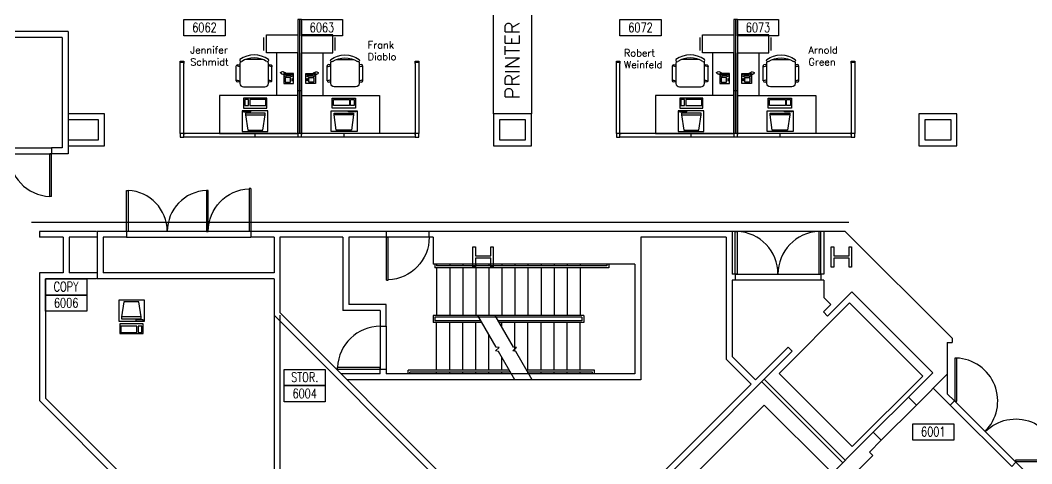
# Model space of a CAD drawing. Header units: millimetres. Extents: x 489553472 to 489553809, y 110504095 to 110504426.
# Drawn here: x 489553631.5 to 489553716.7, y 110504331.7 to 110504369.1 of the extents above; entities that cross this region are included whole.
import ezdxf
from ezdxf.enums import TextEntityAlignment as Align

# ---------------------------------------------------------------- set-up
doc = ezdxf.new("R2010")
doc.units = ezdxf.units.MM
for name, color, linetype in [('CHAIRS', 4, 'Continuous'), ('CPU', 6, 'Continuous'), ('E-B-CORE', 30, 'Continuous'), ('E-B-ELEV', 112, 'Continuous'), ('E-B-FURR', 6, 'Continuous'), ('E-C-HEAD', 5, 'Continuous'), ('E-F-DOOR', 3, 'Continuous'), ('E-F-STAIR', 8, 'Continuous'), ('E-S-COLM', 8, 'Continuous'), ('EMPLOYEE', 1, 'Continuous'), ('FURNITURE', 3, 'Continuous'), ('IDOORE', 2, 'Continuous'), ('PANELS_201', 6, 'Continuous'), ('PHONES', 4, 'Continuous'), ('PRINTER_ISLAND', 7, 'Continuous'), ('RMNUM', 40, 'Continuous')]:
    doc.layers.add(name, color=color, linetype=linetype)
doc.styles.add('ARCHITXT', font='simplex.shx')
doc.styles.add('ROMANS', font='romans', dxfattribs={"width": 0.75, "height": 8})

# ---------------------------------------------------------------- blocks, each defined once
blk = doc.blocks.new('DR-36')
for p, q in [((0, 36), (0, 0)), ((0, 36), (1.5, 36)), ((1.5, 36), (1.5, 0)), ((0, 0), (1.5, 0))]:
    blk.add_line(p, q)
blk.add_arc((0, 0), 36, 0, 87.61406)
blk = doc.blocks.new('DR-69P')
for points in [[(1.5, 0), (0, 0), (0, 34.5), (1.5, 34.5)], [(67.5, 0), (69, 0), (69, 34.5), (67.5, 34.5)]]:
    blk.add_lwpolyline(points, close=True)
for centre, start, end in [((0, 0), 0, 87.51045), ((69, 0), 92.48955, 180)]:
    blk.add_arc(centre, 34.5, start, end)
blk = doc.blocks.new('DOOR')
for p, q in [((23.430248, -26.001126), (23.430248, -62.225809)), ((25.177282, -26.001126), (23.430248, -26.001126)), ((25.177282, -62.225809), (25.177282, -26.001126)), ((23.902282, -62.225809), (25.177282, -62.225809))]:
    blk.add_line(p, q)
blk.add_arc((25.177282, -26.001126), 36.224684, 135, 267.984193)
blk = doc.blocks.new('DR-72P')
for points in [[(1.5, 0), (0, 0), (0, 36), (1.5, 36)], [(70.5, 0), (72, 0), (72, 36), (70.5, 36)]]:
    blk.add_lwpolyline(points, close=True)
for centre, start, end in [((0, 0), 0, 87.61406), ((72, 0), 92.38594, 180)]:
    blk.add_arc(centre, 36, start, end)
blk = doc.blocks.new('RMNUM')
at = {"layer": 'RMNUM'}
blk.add_lwpolyline([(-16.33354, 6.674702), (18.388073, 6.674702), (18.388073, -6.982766), (-16.33354, -6.982766), (-16.33354, 6.674702)], dxfattribs=at)
at = {"layer": 'RMNUM', "style": 'ROMANS', "width": 0.75}
blk.add_attdef('NUMBER', text='', height=8, dxfattribs=at).set_placement((1.027267, 0.114097), align=Align.MIDDLE_CENTER)
blk = doc.blocks.new('CHAIR7')
for p, q in [((0, 9), (0, -9)), ((20, 12), (3, 12)), ((5.12, 15.04), (17.88, 15.04)), ((23, -7.44), (23, 7.44)), ((3, -12), (20, -12)), ((5.12, -15), (17.88, -15))]:
    blk.add_line(p, q)
for centre, radius, start, end in [((3, 9), 3, 90, 180), ((5.56, 13.54), 1.56, 73.7398, 286.2602), ((17.44, 13.54), 1.56, 253.7398, 106.2602), ((20, 9), 3, 62.41556, 90), ((22.34, 11.12), 1.1, 53.30994, 212.02741), ((4.82, 0), 19.64, 327.57575, 32.42425), ((7, 0), 20, 323.1301, 36.8699), ((3, -9), 3, 180, 270), ((5.56, -13.5), 1.56, 73.7398, 286.2602), ((17.44, -13.5), 1.56, 253.7398, 106.2602), ((20, -9), 3, 270, 297.58444), ((22.34, -11.12), 1.1, 147.97259, 306.69006)]:
    blk.add_arc(centre, radius, start, end)
blk = doc.blocks.new('DESK2')
for p, q in [((33, 0), (-33, 0)), ((-33, 0), (-33, -68)), ((33, -32), (33, 0)), ((-33, -32), (33, -32)), ((-15, -68), (-15, -32)), ((-33, -68), (-15, -68))]:
    blk.add_line(p, q)
blk = doc.blocks.new('RECTANG')
for p, q in [((1, 1), (0, 1)), ((0, 1), (0, 0)), ((1, 0), (1, 1)), ((0, 0), (1, 0))]:
    blk.add_line(p, q)
blk = doc.blocks.new('FNPHONE')
for p, q in [((-9.1, 0.22), (-9.7, 0.02)), ((-8.9, 0.62), (-9.5, 0.42)), ((-8.7, 1.02), (-9.3, 0.82)), ((-8.5, 1.42), (-9.1, 1.22)), ((-8.3, 1.82), (-8.9, 1.62)), ((-7.14, 0.56), (-7.5, -0.58)), ((-7.29, 6.54), (-7.29, 1.54)), ((-6.29, 6.54), (-6.29, 1.54)), ((-3.87, 4.85), (-3.87, 4.85)), ((-3.87, 3.91), (-3.87, 3.91)), ((-3.87, 2.97), (-3.87, 2.97)), ((-3.87, 2.03), (-3.87, 2.03)), ((-2.94, 4.85), (-2.94, 4.85)), ((-2.94, 3.91), (-2.94, 3.91)), ((-2.94, 2.97), (-2.94, 2.97)), ((-2.94, 2.03), (-2.94, 2.03)), ((-2, 4.85), (-2, 4.85)), ((-2, 3.91), (-2, 3.91)), ((-2, 2.97), (-2, 2.97)), ((-2, 2.03), (-2, 2.03)), ((-9.3, -0.18), (-9.9, -0.38)), ((-9.3, -0.58), (-9.9, -0.78)), ((-9.3, -0.98), (-9.9, -1.18)), ((-9.3, -1.38), (-9.9, -1.58)), ((-9.1, -1.78), (-9.7, -1.98)), ((-8.9, -2.18), (-9.5, -2.38)), ((-8.43, -2.46), (-9.03, -2.66)), ((-7.9, -1.98), (-8.5, -2.18)), ((-7.7, -1.58), (-8.3, -1.78)), ((-7.5, -1.18), (-8.1, -1.38)), ((-7.3, -0.78), (-7.9, -0.98))]:
    blk.add_line(p, q)
for centre, start, end in [((-6.79, 6.54), 298.49146, 241.50854), ((-6.79, 1.54), 118.49146, 61.50854)]:
    blk.add_arc(centre, 1.05, start, end)
for p, xscale, yscale, zscale in [((-8.21, 0), 8.20528234483245, 8.104073169521023, 8.20528234483245), ((-4.81, 1.25), 3.75, 4.375, 3.75), ((-4.03, 6.72), 2.03125, 0.46875, 2.03125)]:
    blk.add_blockref('RECTANG', p, dxfattribs=dict(xscale=xscale, yscale=yscale, zscale=zscale))
blk = doc.blocks.new('IBMAT', base_point=(61, 306))
for p, q in [((75, 307), (75, 306)), ((81, 307), (75, 307)), ((81, 306), (81, 307))]:
    blk.add_line(p, q)
at = {"xscale": 21, "yscale": 17, "zscale": 21}
blk.add_blockref('RECTANG', (61, 306), dxfattribs=at)
blk = doc.blocks.new('KEYBOARD', base_point=(60, 294))
for p, xscale, yscale, zscale in [((60, 294), 19, 8, 19), ((61, 295), 13, 5, 13), ((75, 295), 3, 5, 3)]:
    blk.add_blockref('RECTANG', p, dxfattribs=dict(xscale=xscale, yscale=yscale, zscale=zscale))
blk = doc.blocks.new('COMPUTER')
for p, q in [((-6.64, 16.23), (-8.5, 3.5)), ((6.08, 16.23), (-6.64, 16.23)), ((8, 3.5), (6.08, 16.23)), ((-8.5, 3.5), (-8.5, 2.04)), ((8, 3.5), (-8.5, 3.5)), ((-8.5, 2.04), (8, 2.04)), ((8, 2.04), (8, 3.5))]:
    blk.add_line(p, q)
at = {"xscale": 1.033846153846154, "yscale": 1.033846153846154, "zscale": 1.033846153846154}
for name, p in [('IBMAT', (-10.86, 0)), ('KEYBOARD', (-10.05, -10.5))]:
    blk.add_blockref(name, p, dxfattribs=at)
blk = doc.blocks.new('FC15X27A')
for p, q in [((7.53125, 0), (-7.53125, 0)), ((-7.53125, 0), (-7.53125, -26.5)), ((7.53125, -26.5), (7.53125, 0)), ((-7.53125, -26.5), (7.53125, -26.5)), ((-5.53125, -28.5), (5.53125, -28.5))]:
    blk.add_line(p, q)

msp = doc.modelspace()

# ---------------------------------------------------------------- linework, layer by layer
msp.add_line((489553633.5997519, 110504343.8696724), (489553633.5997519, 110504343.8696724))
at = {"layer": 'E-B-CORE'}
for p, q in [((489553635.5061564, 110504368.1370992), (489553601.3061564, 110504368.1370992)), ((489553635.5061564, 110504368.1370992), (489553635.5061564, 110504357.8370992)), ((489553635.0061564, 110504367.6370992), (489553625.3061564, 110504367.6370992)), ((489553635.0061564, 110504367.6370992), (489553635.0061564, 110504358.3370992)), ((489553638.0561564, 110504360.6981165), (489553635.5061564, 110504360.6981165)), ((489553638.0561564, 110504358.9981165), (489553638.0561564, 110504360.6981165)), ((489553635.5061564, 110504358.9981165), (489553638.0561564, 110504358.9981165)), ((489553635.0061564, 110504358.3370992), (489553634.1061563, 110504358.3370992)), ((489553634.1061563, 110504358.3370992), (489553634.1061563, 110504357.8370992)), ((489553635.5061564, 110504357.8370992), (489553634.1061563, 110504357.8370992)), ((489553637.9561564, 110504351.2981165), (489553637.9561564, 110504347.2981165)), ((489553640.4061564, 110504351.2981165), (489553637.9561564, 110504351.2981165)), ((489553640.4061564, 110504351.2981165), (489553640.4061564, 110504350.7981165)), ((489553653.3561563, 110504351.2981165), (489553650.9061564, 110504351.2981165)), ((489553650.9061564, 110504351.2981165), (489553650.9061564, 110504350.7981165)), ((489553662.3311564, 110504351.2981165), (489553653.3561563, 110504351.2981165)), ((489553662.3311564, 110504350.7981165), (489553662.3311564, 110504351.2981165)), ((489553691.4576391, 110504351.2981165), (489553665.9311564, 110504351.2981165)), ((489553665.9311564, 110504350.7981165), (489553665.9311564, 110504351.2981165)), ((489553691.4576391, 110504351.2981165), (489553691.4576391, 110504347.6981165)), ((489553700.9889679, 110504351.2981165), (489553699.1951391, 110504351.2981165)), ((489553699.1951391, 110504351.2981165), (489553699.1951391, 110504347.6981165)), ((489553709.9951391, 110504342.2919453), (489553700.9889679, 110504351.2981165)), ((489553638.4561564, 110504350.7981165), (489553638.4561564, 110504347.7981165)), ((489553640.4061564, 110504350.7981165), (489553638.4561564, 110504350.7981165)), ((489553652.8561563, 110504350.7981165), (489553650.9061564, 110504350.7981165)), ((489553652.8561563, 110504350.7981165), (489553652.8561563, 110504347.7981165)), ((489553658.6561564, 110504350.7981165), (489553653.3561563, 110504350.7981165)), ((489553653.3561563, 110504350.7981165), (489553653.3561563, 110504344.4481165)), ((489553658.6561564, 110504350.7981165), (489553658.6561564, 110504344.6370992)), ((489553659.1561564, 110504350.7981165), (489553659.1561564, 110504345.1370992)), ((489553662.3311564, 110504350.7981165), (489553659.1561564, 110504350.7981165)), ((489553666.2561564, 110504350.7981165), (489553665.9311564, 110504350.7981165)), ((489553666.2561564, 110504350.7981165), (489553666.2561564, 110504348.5370992)), ((489553683.7576391, 110504350.7981165), (489553683.7576391, 110504338.7981165)), ((489553690.9576391, 110504350.7981165), (489553683.7576391, 110504350.7981165)), ((489553690.9576391, 110504350.7981165), (489553690.9576391, 110504340.5400111)), ((489553683.2576391, 110504348.5370992), (489553666.2561564, 110504348.5370992)), ((489553683.2576391, 110504348.5370992), (489553683.2576391, 110504339.2981165)), ((489553652.8561563, 110504347.7981165), (489553638.4561564, 110504347.7981165)), ((489553691.7263891, 110504347.6981165), (489553691.4576391, 110504347.6981165)), ((489553691.7263891, 110504347.6981165), (489553691.7263891, 110504347.1981165)), ((489553699.1951391, 110504347.6981165), (489553698.9263891, 110504347.6981165)), ((489553698.9263891, 110504347.6981165), (489553698.9263891, 110504347.1981165)), ((489553652.8561563, 110504347.2981165), (489553637.9561564, 110504347.2981165)), ((489553652.8561563, 110504347.2981165), (489553652.8561563, 110504344.2410097)), ((489553691.4576391, 110504347.1981165), (489553691.4576391, 110504340.7471179)), ((489553691.7263891, 110504347.1981165), (489553691.4576391, 110504347.1981165)), ((489553699.1951391, 110504347.1981165), (489553698.9263891, 110504347.1981165)), ((489553699.1951391, 110504347.1981165), (489553699.1951391, 110504345.7375399)), ((489553699.5034422, 110504344.1606355), (489553701.5519564, 110504346.2091497)), ((489553701.5519564, 110504346.2091497), (489553708.3755369, 110504339.3855693)), ((489553662.3090233, 110504345.1370992), (489553659.1561564, 110504345.1370992)), ((489553662.3090233, 110504343.2981165), (489553662.3090233, 110504345.1370992)), ((489553699.1498888, 110504344.5141889), (489553699.7841895, 110504345.1484896)), ((489553699.1951391, 110504345.7375399), (489553699.7841895, 110504345.1484896)), ((489553668.0600669, 110504329.0370992), (489553652.8561563, 110504344.2410097)), ((489553668.2671736, 110504329.5370992), (489553653.3561563, 110504344.4481165)), ((489553661.8090233, 110504344.6370992), (489553658.6561564, 110504344.6370992)), ((489553661.8090233, 110504344.6370992), (489553661.8090233, 110504343.2981165)), ((489553699.5034422, 110504344.1606355), (489553699.1498888, 110504344.5141889)), ((489553661.8090233, 110504343.2981165), (489553662.3090233, 110504343.2981165)), ((489553709.5951391, 110504341.9258195), (489553709.9951391, 110504341.9258195)), ((489553709.5951391, 110504341.9258195), (489553709.5951391, 110504337.6063618)), ((489553709.9951391, 110504342.2919453), (489553709.9951391, 110504341.9258195)), ((489553686.5847367, 110504331.24193), (489553696.5335937, 110504341.1907871)), ((489553691.4576391, 110504340.7471179), (489553693.4202284, 110504338.7845285)), ((489553693.4202284, 110504338.7845285), (489553696.1800404, 110504341.5443405)), ((489553696.5335937, 110504341.1907871), (489553696.1800404, 110504341.5443405)), ((489553690.9576391, 110504340.5400111), (489553693.0666749, 110504338.4309751)), ((489553661.8090233, 110504339.2981165), (489553658.5061564, 110504339.2981165)), ((489553661.8090233, 110504339.2981165), (489553661.8090233, 110504339.6981165)), ((489553661.8090233, 110504339.6981165), (489553662.3090233, 110504339.6981165)), ((489553662.3090233, 110504339.6981165), (489553662.3090233, 110504339.2981165)), ((489553683.2576391, 110504339.2981165), (489553662.3090233, 110504339.2981165)), ((489553706.3270227, 110504337.3370551), (489553708.3755369, 110504339.3855693)), ((489553706.9987741, 110504336.6653037), (489553709.5951391, 110504339.2616687)), ((489553683.7576391, 110504338.7981165), (489553659.0061564, 110504338.7981165)), ((489553684.1727991, 110504329.5370992), (489553693.0666749, 110504338.4309751)), ((489553706.3270227, 110504337.3370551), (489553706.9987741, 110504336.6653037)), ((489553708.4139323, 110504338.0804618), (489553709.8393012, 110504336.6554079)), ((489553709.5951391, 110504337.6063618), (489553710.1928546, 110504337.0089613)), ((489553709.8393012, 110504336.6554079), (489553710.1928546, 110504337.0089613)), ((489553698.426049, 110504329.4360814), (489553703.3571742, 110504334.3672066)), ((489553703.3571742, 110504334.3672066), (489553704.0289255, 110504333.6954552)), ((489553703.0301373, 110504332.6966669), (489553704.0289255, 110504333.6954552)), ((489553700.3794315, 110504329.4802756), (489553703.31298, 110504332.4138241)), ((489553703.0301373, 110504332.6966669), (489553703.31298, 110504332.4138241)), ((489553715.0235799, 110504331.4913934), (489553715.3771333, 110504331.8449468)), ((489553715.9852958, 110504331.2370992), (489553715.3771333, 110504331.8449468))]:
    msp.add_line(p, q, dxfattribs=at)
for points in [[(489553638.5561564, 110504361.1981165), (489553635.5061564, 110504361.1981165)], [(489553635.5061564, 110504358.4981165), (489553638.5561564, 110504358.4981165), (489553638.5561564, 110504361.1981165)]]:
    msp.add_lwpolyline(points, dxfattribs=at)
at = {"layer": 'E-B-ELEV'}
for p, q in [((489553700.7855456, 110504331.795578), (489553693.9619651, 110504338.6191584)), ((489553700.9976776, 110504332.00771), (489553694.1740972, 110504338.8312905))]:
    msp.add_line(p, q, dxfattribs=at)
for points in [[(489553695.4235557, 110504339.3267857), (489553701.5873117, 110504333.1630296), (489553707.5270087, 110504339.1027266), (489553701.3632526, 110504345.2664826)], [(489553688.2345105, 110504330.723527), (489553694.1742074, 110504336.6632239), (489553699.6308568, 110504331.2065747), (489553693.6911598, 110504325.2668777)]]:
    msp.add_lwpolyline(points, close=True, dxfattribs=at)
at = {"layer": 'E-B-FURR'}
for p, q in [((489553637.8951391, 110504351.2981165), (489553633.0951391, 110504351.2981165)), ((489553633.0951391, 110504351.2981165), (489553633.0951391, 110504350.7981165)), ((489553635.0951391, 110504350.7981165), (489553633.0951391, 110504350.7981165)), ((489553635.0951391, 110504350.7981165), (489553635.0951391, 110504347.7981165)), ((489553635.5951391, 110504350.7981165), (489553635.5951391, 110504347.7981165)), ((489553637.8951391, 110504350.7981165), (489553635.5951391, 110504350.7981165)), ((489553635.0951391, 110504347.7981165), (489553633.0951391, 110504347.7981165)), ((489553633.0951391, 110504347.7981165), (489553633.0951391, 110504337.0388357)), ((489553637.8951391, 110504347.7981165), (489553635.5951391, 110504347.7981165)), ((489553637.8951391, 110504347.2981165), (489553633.5951391, 110504347.2981165)), ((489553633.5951391, 110504347.2981165), (489553633.5951391, 110504337.2459425)), ((489553652.8561563, 110504344.2410097), (489553652.8561563, 110504323.7981165)), ((489553653.3561563, 110504344.2410097), (489553653.3561563, 110504323.2981165)), ((489553633.0951391, 110504337.0388357), (489553643.7490172, 110504326.3849575)), ((489553633.5951391, 110504337.2459425), (489553644.103693, 110504326.7373886))]:
    msp.add_line(p, q, dxfattribs=at)
for points in [[(489553674.5561564, 110504361.1981165), (489553671.3561563, 110504361.1981165), (489553671.3561563, 110504358.4981165), (489553674.5561564, 110504358.4981165)], [(489553674.0561564, 110504360.6981165), (489553671.8561563, 110504360.6981165), (489553671.8561563, 110504358.9981165), (489553674.0561564, 110504358.9981165)], [(489553710.4081486, 110504361.1981165), (489553707.2081486, 110504361.1981165), (489553707.2081486, 110504358.4981165), (489553710.4081486, 110504358.4981165)], [(489553709.9081486, 110504360.6981165), (489553707.7081486, 110504360.6981165), (489553707.7081486, 110504358.9981165), (489553709.9081486, 110504358.9981165)]]:
    msp.add_lwpolyline(points, close=True, dxfattribs=at)
at = {"layer": 'E-C-HEAD'}
for p, q in [((489553630.5061564, 110504358.3370992), (489553634.1061563, 110504358.3370992)), ((489553630.5061564, 110504357.8370992), (489553634.1061563, 110504357.8370992)), ((489553701.2996281, 110504352.0481165), (489553632.4061564, 110504352.0481165)), ((489553650.9061564, 110504351.2981165), (489553640.4061564, 110504351.2981165)), ((489553665.9311564, 110504351.2981165), (489553662.3311564, 110504351.2981165)), ((489553699.1951391, 110504351.2981165), (489553691.4576391, 110504351.2981165)), ((489553640.4061564, 110504350.7981165), (489553650.9061564, 110504350.7981165)), ((489553665.9311564, 110504350.7981165), (489553662.3311564, 110504350.7981165)), ((489553691.7263891, 110504347.6981165), (489553698.9263891, 110504347.6981165)), ((489553698.9263891, 110504347.1981165), (489553691.7263891, 110504347.1981165)), ((489553661.8090233, 110504343.2981165), (489553661.8090233, 110504339.6981165)), ((489553662.3090233, 110504343.2981165), (489553662.3090233, 110504339.6981165)), ((489553703.3571742, 110504334.3672066), (489553706.3270227, 110504337.3370551)), ((489553704.0289255, 110504333.6954552), (489553706.9987741, 110504336.6653037)), ((489553715.0239159, 110504331.4910566), (489553709.8500843, 110504336.6655182)), ((489553715.3774693, 110504331.84461), (489553710.2036377, 110504337.0190716))]:
    msp.add_line(p, q, dxfattribs=at)
at = {"layer": 'E-F-STAIR'}
for p, q in [((489553666.4061564, 110504348.5370992), (489553666.4061564, 110504348.2370992)), ((489553666.5561564, 110504348.5370992), (489553666.5561564, 110504348.3870992)), ((489553667.6561564, 110504348.5370992), (489553667.6561564, 110504348.3870992)), ((489553668.7561564, 110504348.5370992), (489553668.7561564, 110504348.3870992)), ((489553669.8561563, 110504348.5370992), (489553669.8561563, 110504348.3870992)), ((489553670.9561564, 110504348.5370992), (489553670.9561564, 110504348.3870992)), ((489553672.0561564, 110504348.5370992), (489553672.0561564, 110504348.3870992)), ((489553673.1561564, 110504348.5370992), (489553673.1561564, 110504348.3870992)), ((489553674.2561564, 110504348.5370992), (489553674.2561564, 110504348.3870992)), ((489553675.3561563, 110504348.5370992), (489553675.3561563, 110504348.3870992)), ((489553676.4561564, 110504348.5370992), (489553676.4561564, 110504348.3870992)), ((489553677.5561564, 110504348.5370992), (489553677.5561564, 110504348.3870992)), ((489553678.6561564, 110504348.5370992), (489553678.6561564, 110504348.3870992)), ((489553680.9061564, 110504348.5370992), (489553680.9061564, 110504348.3870992)), ((489553681.0561564, 110504348.5370992), (489553681.0561564, 110504348.2370992)), ((489553681.0561564, 110504348.2370992), (489553666.4061564, 110504348.2370992)), ((489553680.9061564, 110504348.3870992), (489553666.5561564, 110504348.3870992)), ((489553666.5561564, 110504348.2370992), (489553666.5561564, 110504344.2176079)), ((489553667.6561564, 110504348.2370992), (489553667.6561564, 110504344.2176079)), ((489553668.7561564, 110504348.2370992), (489553668.7561564, 110504344.2176079)), ((489553669.8561563, 110504348.2370992), (489553669.8561563, 110504344.2176079)), ((489553670.9561564, 110504348.2370992), (489553670.9561564, 110504344.2176079)), ((489553672.0561564, 110504348.2370992), (489553672.0561564, 110504344.2176079)), ((489553673.1561564, 110504348.2370992), (489553673.1561564, 110504344.2176079)), ((489553674.2561564, 110504348.2370992), (489553674.2561564, 110504344.2176079)), ((489553675.3561563, 110504348.2370992), (489553675.3561563, 110504344.2176079)), ((489553676.4561564, 110504348.2370992), (489553676.4561564, 110504344.2176079)), ((489553677.5561564, 110504348.2370992), (489553677.5561564, 110504344.2176079)), ((489553678.6561564, 110504348.2370992), (489553678.6561564, 110504344.2176079)), ((489553678.9561564, 110504344.2176079), (489553666.2561564, 110504344.2176079)), ((489553666.2561564, 110504344.2176079), (489553666.2561564, 110504343.6176079)), ((489553678.9561564, 110504344.2176079), (489553678.9561564, 110504343.6176079)), ((489553670.3663704, 110504343.6176079), (489553666.2561564, 110504343.6176079)), ((489553678.8061564, 110504344.0676079), (489553666.4061564, 110504344.0676079)), ((489553666.4061564, 110504344.0676079), (489553666.4061564, 110504343.7676079)), ((489553670.2797679, 110504343.7676079), (489553666.4061564, 110504343.7676079)), ((489553666.5561564, 110504339.5981165), (489553666.5561564, 110504343.6176079)), ((489553667.6561564, 110504339.5981165), (489553667.6561564, 110504343.6176079)), ((489553668.7561564, 110504339.5981165), (489553668.7561564, 110504343.6176079)), ((489553669.8561563, 110504339.5981165), (489553669.8561563, 110504343.6176079)), ((489553678.8061564, 110504343.7676079), (489553671.7435555, 110504343.7676079)), ((489553678.9561564, 110504343.6176079), (489553671.830158, 110504343.6176079)), ((489553672.0561564, 110504343.2261672), (489553672.0561564, 110504343.6176079)), ((489553673.1561564, 110504341.1951024), (489553673.1561564, 110504343.6176079)), ((489553674.2561564, 110504339.5981165), (489553674.2561564, 110504343.6176079)), ((489553675.3561563, 110504339.5981165), (489553675.3561563, 110504343.6176079)), ((489553676.4561564, 110504339.5981165), (489553676.4561564, 110504343.6176079)), ((489553677.5561564, 110504339.5981165), (489553677.5561564, 110504343.6176079)), ((489553678.6561564, 110504339.5981165), (489553678.6561564, 110504343.6176079)), ((489553678.8061564, 110504344.0676079), (489553678.8061564, 110504343.7676079)), ((489553670.9561564, 110504339.5981165), (489553670.9561564, 110504342.5960686)), ((489553672.0561564, 110504339.5981165), (489553672.0561564, 110504340.6908127)), ((489553672.6870248, 110504339.5981165), (489553664.1561564, 110504339.5981165)), ((489553664.1561564, 110504339.2981165), (489553664.1561564, 110504339.5981165)), ((489553672.7736274, 110504339.4481165), (489553664.3061564, 110504339.4481165)), ((489553664.3061564, 110504339.2981165), (489553664.3061564, 110504339.4481165)), ((489553666.5561564, 110504339.2981165), (489553666.5561564, 110504339.4481165)), ((489553667.6561564, 110504339.2981165), (489553667.6561564, 110504339.4481165)), ((489553668.7561564, 110504339.2981165), (489553668.7561564, 110504339.4481165)), ((489553669.8561563, 110504339.2981165), (489553669.8561563, 110504339.4481165)), ((489553670.9561564, 110504339.2981165), (489553670.9561564, 110504339.4481165)), ((489553672.0561564, 110504339.2981165), (489553672.0561564, 110504339.4481165)), ((489553679.8561563, 110504339.5981165), (489553674.1508124, 110504339.5981165)), ((489553679.7061564, 110504339.4481165), (489553674.237415, 110504339.4481165)), ((489553674.2561564, 110504339.2981165), (489553674.2561564, 110504339.4481165)), ((489553675.3561563, 110504339.2981165), (489553675.3561563, 110504339.4481165)), ((489553676.4561564, 110504339.2981165), (489553676.4561564, 110504339.4481165)), ((489553677.5561564, 110504339.2981165), (489553677.5561564, 110504339.4481165)), ((489553678.6561564, 110504339.2981165), (489553678.6561564, 110504339.4481165)), ((489553679.7061564, 110504339.2981165), (489553679.7061564, 110504339.4481165)), ((489553679.8561563, 110504339.2981165), (489553679.8561563, 110504339.5981165))]:
    msp.add_line(p, q, dxfattribs=at)
for points in [[(489553673.148905, 110504338.7981165), (489553671.7709798, 110504341.1847531), (489553671.521042, 110504341.217658), (489553671.8138623, 110504341.5104783), (489553671.5639246, 110504341.5433832), (489553670.0199603, 110504344.2176079)], [(489553674.6126926, 110504338.7981165), (489553673.2347674, 110504341.1847531), (489553672.9848295, 110504341.217658), (489553673.2776499, 110504341.5104783), (489553673.0277121, 110504341.5433832), (489553671.4837478, 110504344.2176079)]]:
    msp.add_lwpolyline(points, dxfattribs=at)
at = {"layer": 'E-S-COLM'}
for points in [[(489553671.1217833, 110504349.992078), (489553671.3217833, 110504349.992078), (489553671.3217833, 110504348.292078), (489553671.1217833, 110504348.292078), (489553671.1217833, 110504349.042078), (489553669.8217833, 110504349.042078), (489553669.8217833, 110504348.292078), (489553669.6217833, 110504348.292078), (489553669.6217833, 110504349.992078), (489553669.8217833, 110504349.992078), (489553669.8217833, 110504349.242078), (489553671.1217833, 110504349.242078)], [(489553701.321954, 110504349.992078), (489553701.5219539, 110504349.992078), (489553701.5219539, 110504348.292078), (489553701.321954, 110504348.292078), (489553701.321954, 110504349.042078), (489553700.0219539, 110504349.042078), (489553700.0219539, 110504348.292078), (489553699.821954, 110504348.292078), (489553699.821954, 110504349.992078), (489553700.0219539, 110504349.992078), (489553700.0219539, 110504349.242078), (489553701.321954, 110504349.242078)]]:
    msp.add_lwpolyline(points, close=True, dxfattribs=at)
at = {"layer": 'PANELS_201', "linetype": 'Continuous'}
for points in [[(489553655.1561564, 110504369.0369671), (489553655.1561564, 110504369.1369671), (489553654.8561563, 110504369.1369671), (489553654.8561563, 110504369.0369671)], [(489553654.8561563, 110504369.0369671), (489553654.8561563, 110504363.2369671)], [(489553655.0061564, 110504369.1369671), (489553655.0061564, 110504363.1369671)], [(489553655.1561564, 110504369.0369671), (489553655.1561564, 110504363.2369671)], [(489553691.9061564, 110504369.0369671), (489553691.9061564, 110504369.1369671), (489553691.6061563, 110504369.1369671), (489553691.6061563, 110504369.0369671)], [(489553691.6061563, 110504369.0369671), (489553691.6061563, 110504363.2369671)], [(489553691.7561564, 110504369.1369671), (489553691.7561564, 110504363.1369671)], [(489553691.9061564, 110504369.0369671), (489553691.9061564, 110504363.2369671)], [(489553644.9561564, 110504365.4369671), (489553644.9561564, 110504365.5369671), (489553644.9561564, 110504365.6369671), (489553645.2561564, 110504365.6369671), (489553645.2561564, 110504365.4369671)], [(489553645.2561564, 110504365.5369671), (489553644.9561564, 110504365.5369671)], [(489553664.7561564, 110504365.4369671), (489553664.7561564, 110504365.5369671), (489553664.7561564, 110504365.6369671), (489553665.0561564, 110504365.6369671), (489553665.0561564, 110504365.4369671)], [(489553665.0561564, 110504365.5369671), (489553664.7561564, 110504365.5369671)], [(489553681.7061564, 110504365.4369671), (489553681.7061564, 110504365.5369671), (489553681.7061564, 110504365.6369671), (489553682.0061564, 110504365.6369671), (489553682.0061564, 110504365.4369671)], [(489553682.0061564, 110504365.5369671), (489553681.7061564, 110504365.5369671)], [(489553701.5061564, 110504365.4369671), (489553701.5061564, 110504365.5369671), (489553701.5061564, 110504365.6369671), (489553701.8061564, 110504365.6369671), (489553701.8061564, 110504365.4369671)], [(489553701.8061564, 110504365.5369671), (489553701.5061564, 110504365.5369671)], [(489553644.9561564, 110504359.6369671), (489553644.9561564, 110504365.4369671)], [(489553645.2561564, 110504359.6369671), (489553645.2561564, 110504365.4369671)], [(489553664.7561564, 110504365.4369671), (489553664.7561564, 110504359.6369671)], [(489553665.0561564, 110504365.4369671), (489553665.0561564, 110504359.6369671)], [(489553681.7061564, 110504359.6369671), (489553681.7061564, 110504365.4369671)], [(489553682.0061564, 110504359.6369671), (489553682.0061564, 110504365.4369671)], [(489553701.5061564, 110504365.4369671), (489553701.5061564, 110504359.6369671)], [(489553701.8061564, 110504365.4369671), (489553701.8061564, 110504359.6369671)], [(489553654.8561563, 110504363.2369671), (489553654.8561563, 110504363.0369671)], [(489553655.1561564, 110504363.1369671), (489553654.8561563, 110504363.1369671)], [(489553654.8561563, 110504363.0369671), (489553654.8561563, 110504359.6369671)], [(489553655.0061564, 110504363.1369671), (489553655.0061564, 110504359.5369671)], [(489553655.1561564, 110504363.2369671), (489553655.1561564, 110504363.0369671)], [(489553655.1561564, 110504363.0369671), (489553655.1561564, 110504359.6369671)], [(489553691.6061563, 110504363.2369671), (489553691.6061563, 110504363.0369671)], [(489553691.9061564, 110504363.1369671), (489553691.6061563, 110504363.1369671)], [(489553691.6061563, 110504363.0369671), (489553691.6061563, 110504359.6369671)], [(489553691.7561564, 110504363.1369671), (489553691.7561564, 110504359.5369671)], [(489553691.9061564, 110504363.2369671), (489553691.9061564, 110504363.0369671)], [(489553691.9061564, 110504363.0369671), (489553691.9061564, 110504359.6369671)], [(489553645.2561564, 110504359.6369671), (489553645.2561564, 110504359.5369671), (489553644.9561564, 110504359.5369671), (489553644.9561564, 110504359.6369671)], [(489553644.9561564, 110504359.5369671), (489553644.9561564, 110504359.2369671), (489553645.2561564, 110504359.2369671)], [(489553645.3561563, 110504359.2369671), (489553645.2561564, 110504359.2369671), (489553645.2561564, 110504359.5369671), (489553645.3561563, 110504359.5369671)], [(489553651.1561564, 110504359.5369671), (489553645.3561563, 110504359.5369671)], [(489553651.3561563, 110504359.5369671), (489553651.1561564, 110504359.5369671)], [(489553651.2561564, 110504359.2369671), (489553651.2561564, 110504359.5369671)], [(489553654.7561564, 110504359.5369671), (489553651.3561563, 110504359.5369671)], [(489553654.7561564, 110504359.5369671), (489553654.8561563, 110504359.5369671), (489553654.8561563, 110504359.2369671), (489553654.7561564, 110504359.2369671)], [(489553655.1561564, 110504359.6369671), (489553655.1561564, 110504359.5369671), (489553654.8561563, 110504359.5369671), (489553654.8561563, 110504359.6369671)], [(489553655.2561564, 110504359.2369671), (489553655.1561564, 110504359.2369671), (489553655.1561564, 110504359.5369671), (489553655.2561564, 110504359.5369671)], [(489553658.6561564, 110504359.5369671), (489553655.2561564, 110504359.5369671)], [(489553658.8561563, 110504359.5369671), (489553658.6561564, 110504359.5369671)], [(489553658.7561564, 110504359.2369671), (489553658.7561564, 110504359.5369671)], [(489553664.6561564, 110504359.5369671), (489553658.8561563, 110504359.5369671)], [(489553664.6561564, 110504359.5369671), (489553664.7561564, 110504359.5369671), (489553664.7561564, 110504359.2369671), (489553664.6561564, 110504359.2369671)], [(489553665.0561564, 110504359.6369671), (489553665.0561564, 110504359.5369671), (489553664.7561564, 110504359.5369671), (489553664.7561564, 110504359.6369671)], [(489553664.7561564, 110504359.2369671), (489553665.0561564, 110504359.2369671), (489553665.0561564, 110504359.5369671)], [(489553682.0061564, 110504359.6369671), (489553682.0061564, 110504359.5369671), (489553681.7061564, 110504359.5369671), (489553681.7061564, 110504359.6369671)], [(489553681.7061564, 110504359.5369671), (489553681.7061564, 110504359.2369671), (489553682.0061564, 110504359.2369671)], [(489553682.1061563, 110504359.2369671), (489553682.0061564, 110504359.2369671), (489553682.0061564, 110504359.5369671), (489553682.1061563, 110504359.5369671)], [(489553687.9061564, 110504359.5369671), (489553682.1061563, 110504359.5369671)], [(489553688.1061563, 110504359.5369671), (489553687.9061564, 110504359.5369671)], [(489553688.0061564, 110504359.2369671), (489553688.0061564, 110504359.5369671)], [(489553691.5061564, 110504359.5369671), (489553688.1061563, 110504359.5369671)], [(489553691.5061564, 110504359.5369671), (489553691.6061563, 110504359.5369671), (489553691.6061563, 110504359.2369671), (489553691.5061564, 110504359.2369671)], [(489553691.9061564, 110504359.6369671), (489553691.9061564, 110504359.5369671), (489553691.6061563, 110504359.5369671), (489553691.6061563, 110504359.6369671)], [(489553692.0061564, 110504359.2369671), (489553691.9061564, 110504359.2369671), (489553691.9061564, 110504359.5369671), (489553692.0061564, 110504359.5369671)], [(489553695.4061564, 110504359.5369671), (489553692.0061564, 110504359.5369671)], [(489553695.6061563, 110504359.5369671), (489553695.4061564, 110504359.5369671)], [(489553695.5061564, 110504359.2369671), (489553695.5061564, 110504359.5369671)], [(489553701.4061564, 110504359.5369671), (489553695.6061563, 110504359.5369671)], [(489553701.4061564, 110504359.5369671), (489553701.5061564, 110504359.5369671), (489553701.5061564, 110504359.2369671), (489553701.4061564, 110504359.2369671)], [(489553701.8061564, 110504359.6369671), (489553701.8061564, 110504359.5369671), (489553701.5061564, 110504359.5369671), (489553701.5061564, 110504359.6369671)], [(489553701.5061564, 110504359.2369671), (489553701.8061564, 110504359.2369671), (489553701.8061564, 110504359.5369671)], [(489553651.1561564, 110504359.2369671), (489553645.3561563, 110504359.2369671)], [(489553651.3561563, 110504359.2369671), (489553651.1561564, 110504359.2369671)], [(489553654.7561564, 110504359.2369671), (489553651.3561563, 110504359.2369671)], [(489553655.1561564, 110504359.2369671), (489553654.8561563, 110504359.2369671)], [(489553658.6561564, 110504359.2369671), (489553655.2561564, 110504359.2369671)], [(489553658.8561563, 110504359.2369671), (489553658.6561564, 110504359.2369671)], [(489553664.6561564, 110504359.2369671), (489553658.8561563, 110504359.2369671)], [(489553687.9061564, 110504359.2369671), (489553682.1061563, 110504359.2369671)], [(489553688.1061563, 110504359.2369671), (489553687.9061564, 110504359.2369671)], [(489553691.5061564, 110504359.2369671), (489553688.1061563, 110504359.2369671)], [(489553691.9061564, 110504359.2369671), (489553691.6061563, 110504359.2369671)], [(489553695.4061564, 110504359.2369671), (489553692.0061564, 110504359.2369671)], [(489553695.6061563, 110504359.2369671), (489553695.4061564, 110504359.2369671)], [(489553701.4061564, 110504359.2369671), (489553695.6061563, 110504359.2369671)]]:
    msp.add_lwpolyline(points, dxfattribs=at)
at = {"layer": 'PRINTER_ISLAND'}
msp.add_lwpolyline([(489553671.3561563, 110504361.1981165), (489553671.3561563, 110504379.0660442), (489553674.5811564, 110504379.0660442), (489553674.5561564, 110504361.1981165)], close=True, dxfattribs=at)

# ---------------------------------------------------------------- block references
at = {"xscale": 0.1, "yscale": 0.1, "zscale": 0.1}
for p, values in [((489553646.8895104, 110504368.4694969), {'NUMBER': '6062'}), ((489553656.7895104, 110504368.4694969), {'NUMBER': '6063'}), ((489553683.6395104, 110504368.4694969), {'NUMBER': '6072'}), ((489553693.5395104, 110504368.4694969), {'NUMBER': '6073'}), ((489553635.2284931, 110504346.6306463), {'NUMBER': 'COPY'}), ((489553635.2284931, 110504345.2648995), {'NUMBER': '6006'}), ((489553655.3361434, 110504338.9959327), {'NUMBER': 'STOR.'}), ((489553655.3361434, 110504337.6301859), {'NUMBER': '6004'}), ((489553708.3123055, 110504334.4107424), {'NUMBER': '6001'})]:
    msp.add_blockref('RMNUM', p, dxfattribs=at).add_auto_attribs(values)
at = {"layer": 'CHAIRS', "lineweight": -3, "yscale": 0.1, "zscale": 0.1}
for p, xscale, rotation in [((489553651.1795269, 110504363.4683872), 0.1, 89.99999999999999), ((489553658.8327859, 110504363.4683872), -0.1, 270), ((489553687.9295269, 110504363.4683872), 0.1, 89.99999999999999), ((489553695.5827859, 110504363.4683872), -0.1, 270)]:
    msp.add_blockref('CHAIR7', p, dxfattribs=dict(at, xscale=xscale, rotation=rotation))
at = {"layer": 'CPU', "lineweight": -3, "yscale": 0.1, "zscale": 0.1, "rotation": 180}
for p, xscale in [((489553651.2503487, 110504361.4596853), 0.1), ((489553658.761964, 110504361.4596853), -0.1), ((489553688.0003487, 110504361.4596853), 0.1), ((489553695.511964, 110504361.4596853), -0.1)]:
    msp.add_blockref('COMPUTER', p, dxfattribs=dict(at, xscale=xscale))
at = {"layer": 'CPU', "lineweight": -3, "xscale": 0.1, "yscale": 0.1, "zscale": 0.1}
msp.add_blockref('COMPUTER', (489553640.8525308, 110504343.7356935), dxfattribs=at)
at = {"layer": 'E-F-DOOR', "yscale": 0.1, "zscale": 0.1}
for p, xscale, rotation in [((489553634.1061563, 110504357.8370992), 0.1, 180), ((489553662.3311564, 110504350.7981165), -0.1, 180), ((489553661.8090233, 110504339.6981165), 0.1, 90)]:
    msp.add_blockref('DR-36', p, dxfattribs=dict(at, xscale=xscale, rotation=rotation))
for name, p, xscale in [('DR-69P', (489553640.4061564, 110504351.2981165), 0.1), ('DR-36', (489553650.9061564, 110504351.2981165), -0.1), ('DR-72P', (489553691.7263891, 110504347.6981165), 0.1)]:
    msp.add_blockref(name, p, dxfattribs=dict(at, xscale=xscale))
at = {"layer": 'FURNITURE', "lineweight": -3, "yscale": 0.1, "zscale": 0.1}
for name, p, xscale, rotation in [('FC15X27A', (489553654.8561563, 110504367.0900921), -0.1, 270), ('FC15X27A', (489553655.1561564, 110504367.0900921), 0.1, 90), ('FC15X27A', (489553691.6061563, 110504367.0900921), -0.1, 270), ('FC15X27A', (489553691.9061564, 110504367.0900921), 0.1, 90), ('DESK2', (489553651.5561564, 110504359.5369671), 0.1, 180), ('DESK2', (489553658.4561564, 110504359.5369671), -0.1, 180), ('DESK2', (489553688.3061564, 110504359.5369671), 0.1, 180), ('DESK2', (489553695.2061564, 110504359.5369671), -0.1, 180)]:
    msp.add_blockref(name, p, dxfattribs=dict(at, xscale=xscale, rotation=rotation))
at = {"layer": 'IDOORE', "yscale": 0.1, "zscale": 0.1}
for p, xscale, rotation in [((489553712.7417291, 110504334.4035641), 0.1, 180), ((489553712.7594217, 110504334.3858715), -0.1, 90)]:
    msp.add_blockref('DOOR', p, dxfattribs=dict(at, xscale=xscale, rotation=rotation))
at = {"layer": 'PHONES', "lineweight": -3, "yscale": 0.1, "zscale": 0.1}
for p, xscale, rotation in [((489553653.6706923, 110504363.7699151), 0.1, 270), ((489553656.3416204, 110504363.7699151), -0.1, 90), ((489553690.4206923, 110504363.7699151), 0.1, 270), ((489553693.0916204, 110504363.7699151), -0.1, 90)]:
    msp.add_blockref('FNPHONE', p, dxfattribs=dict(at, xscale=xscale, rotation=rotation))

# ---------------------------------------------------------------- texts
at = {"layer": 'EMPLOYEE', "lineweight": -3, "char_height": 0.6, "attachment_point": 1, "style": 'ARCHITXT'}
for s, insert, width in [('\\A1;Frank\\PDiablo', (489553660.7520466, 110504367.31172), 2.280491132), ('\\A1;Jennifer\\PSchmidt', (489553645.7922733, 110504366.873684), 2.984038199), ('\\A1;Robert\\PWeinfeld', (489553682.3415602, 110504366.6354496), 3.190313779), ('\\A1;Arnold\\PGreen', (489553697.8940549, 110504366.877687), 2.364802183)]:
    msp.add_mtext(s, dxfattribs=dict(at, insert=insert, width=width))
at = {"layer": 'PRINTER_ISLAND', "style": 'ARCHITXT'}
msp.add_text('PRINTER ISLAND', height=1.2, rotation=90, dxfattribs=at).set_placement((489553673.5364591, 110504362.4138516))

doc.saveas('drawing.dxf')
